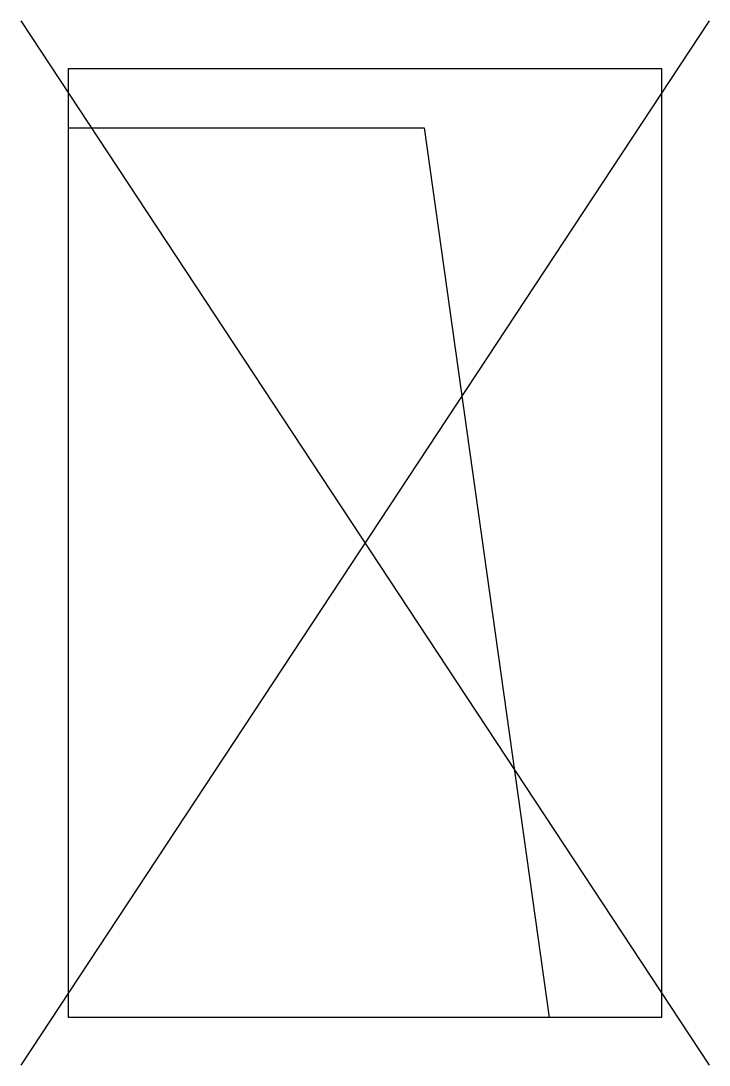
# Model space of a CAD drawing. Header units: metres. Extents: x -0.04 to 0.54, y -0.04 to 0.84.
import ezdxf

# ---------------------------------------------------------------- set-up
doc = ezdxf.new("R2010")
doc.units = ezdxf.units.M

msp = doc.modelspace()

# ---------------------------------------------------------------- linework, layer by layer
for p, q in [((-0.04, 0.84), (0.54, -0.04)), ((0.54, 0.84), (-0.04, -0.04)), ((0, 0.75), (0.3, 0.75)), ((0.3, 0.75), (0.40526, 0))]:
    msp.add_line(p, q)
msp.add_lwpolyline([(0, 0), (0, 0.8), (0.5, 0.8), (0.5, 0)], close=True)

doc.saveas('drawing.dxf')
